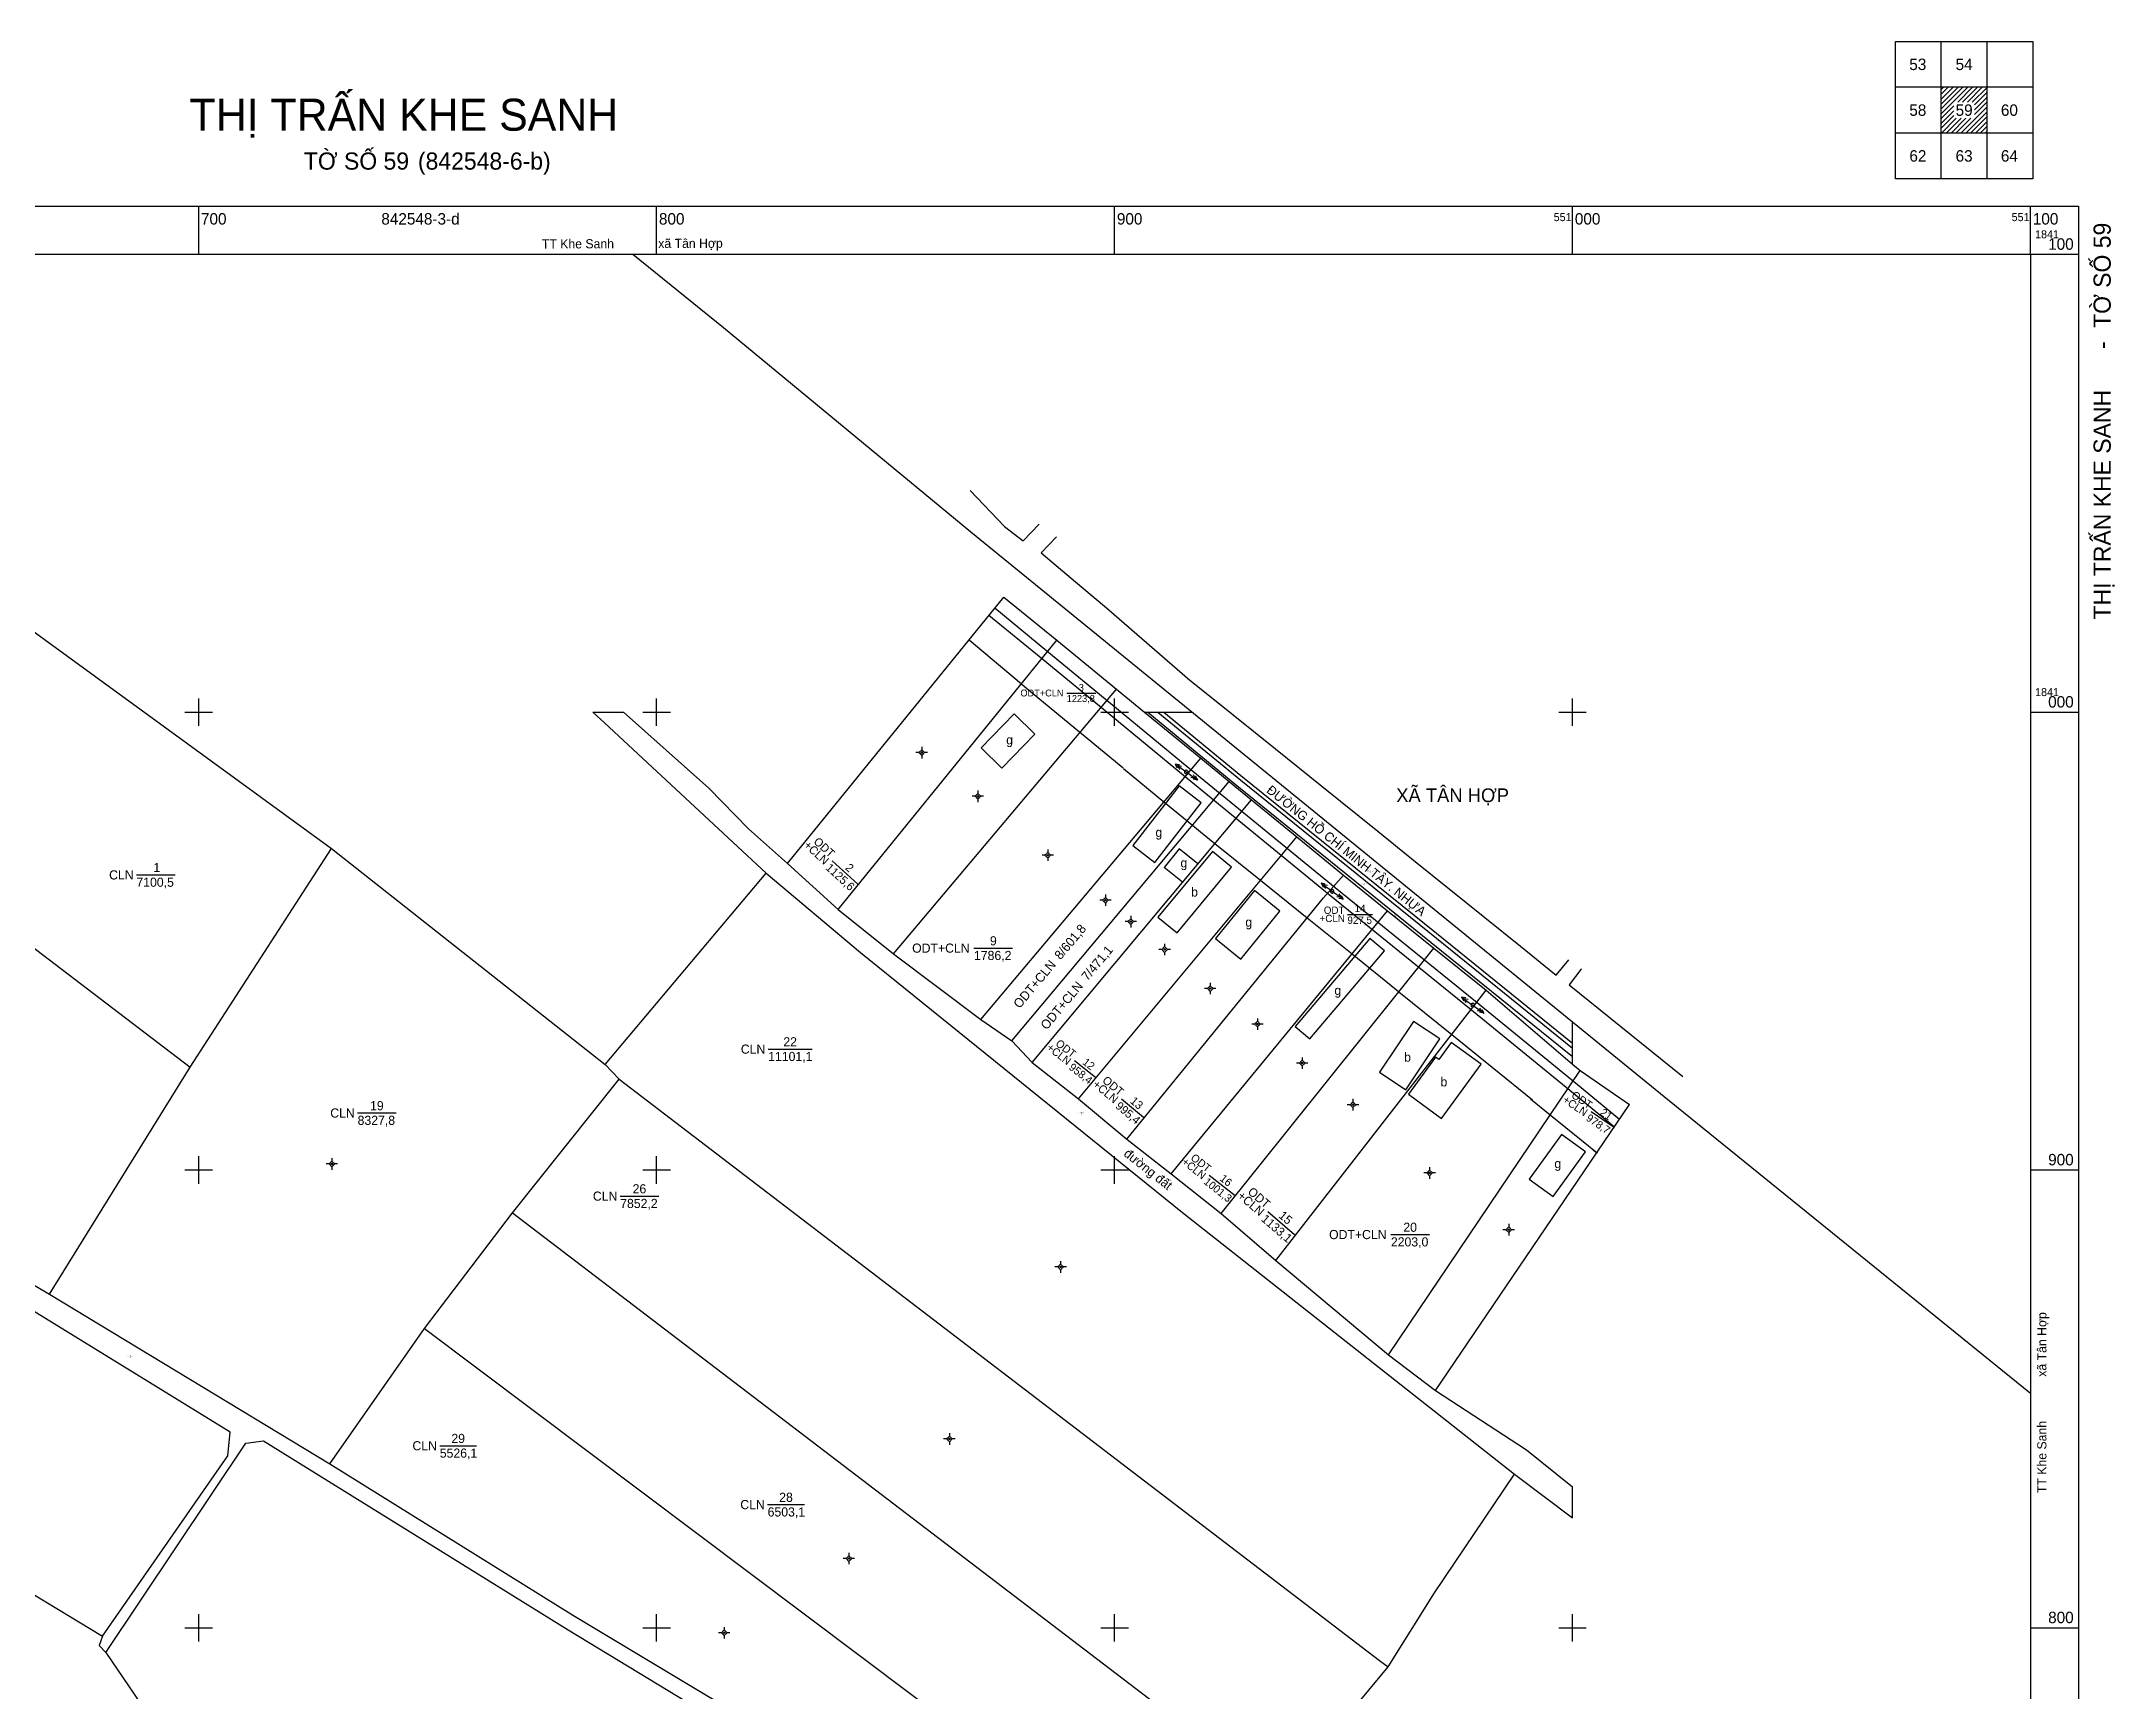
# Model space of a CAD drawing. Extents: x 550390 to 551118, y 1840259 to 1841146.
# Drawn here: x 550665.7 to 551118.3, y 1840785.8 to 1841146.5 of the extents above; entities that cross this region are included whole.
import ezdxf

# ---------------------------------------------------------------- set-up
doc = ezdxf.new("R2010")
doc.units = 0
for name, color, linetype in [('Level 10', 7, 'Continuous'), ('Level 11', 7, 'Continuous'), ('Level 13', 7, 'Continuous'), ('Level 14', 7, 'Continuous'), ('Level 15', 7, 'Continuous'), ('Level 16', 7, 'Continuous'), ('Level 2', 7, 'Continuous'), ('Level 22', 7, 'Continuous'), ('Level 23', 7, 'Continuous'), ('Level 24', 7, 'Continuous'), ('Level 28', 7, 'Continuous'), ('Level 31', 7, 'Continuous'), ('Level 4', 7, 'Continuous'), ('Level 46', 7, 'Continuous'), ('Level 48', 7, 'Continuous'), ('Level 50', 7, 'Continuous'), ('Level 55', 7, 'Continuous'), ('Level 63', 7, 'Continuous')]:
    doc.layers.add(name, color=color, linetype=linetype)

msp = doc.modelspace()

# ---------------------------------------------------------------- linework, layer by layer
at = {"layer": 'Level 10'}
for p, q in [((550624.3, 1841046.47), (550729.03, 1840970.24)), ((550828.59, 1840966.93), (550875.8, 1841025.12)), ((550839.65, 1840956.87), (550887.4, 1841015.69)), ((550851.71, 1840947.18), (550900.45, 1841005)), ((550597.09, 1840999.56), (550698.14, 1840922.43)), ((550870.8, 1840932.86), (550918.81, 1840989.95)), ((550877.57, 1840928.23), (550925.04, 1840984.85)), ((550881.97, 1840923.49), (550929.88, 1840980.88)), ((550892.12, 1840915.56), (550939.79, 1840972.75)), ((550698.14, 1840922.43), (550729.03, 1840970.24)), ((550729.03, 1840970.24), (550788.73, 1840923.04)), ((550788.73, 1840923.04), (550823.88, 1840964.85)), ((550912.34, 1840899.12), (550959.61, 1840956.63)), ((550923.24, 1840890.46), (550969.73, 1840948.47)), ((550935.18, 1840880.2), (550981.13, 1840939.26)), ((550667.44, 1840872.9), (550698.14, 1840922.43)), ((550788.73, 1840923.04), (550791.8, 1840919.8)), ((550959.78, 1840859.63), (551001.64, 1840921.71)), ((550768.5, 1840890.62), (550791.8, 1840919.8)), ((550970.06, 1840851.81), (551012.47, 1840914.27)), ((550749.33, 1840865.35), (550768.5, 1840890.62)), ((550768.5, 1840890.62), (550936, 1840762.83)), ((550728.6, 1840835.78), (550749.33, 1840865.35)), ((550749.33, 1840865.35), (550916.76, 1840739.52)), ((550679.72, 1840794.62), (550725.88, 1840726.84)), ((550936, 1840762.83), (550959.76, 1840791.46))]:
    msp.add_line(p, q, dxfattribs=at)
for points in [[(550902.67, 1840906.73), (550945.61, 1840959.41), (550949.96, 1840964.42)], [(550791.8, 1840919.8), (550957.82, 1840792.83), (550959.76, 1840791.46)], [(550959.76, 1840791.46), (550969.87, 1840807.6), (550987.34, 1840833.57)], [(550583.84, 1840797.71), (550593.26, 1840826.69), (550616.78, 1840810.53), (550628.95, 1840827.76), (550634.23, 1840825.22), (550678.97, 1840798.16)]]:
    msp.add_lwpolyline(points, dxfattribs=at)
at = {"layer": 'Level 11'}
for p, q in [((550857.25, 1840991.15), (550856.63, 1840991.15)), ((550857.88, 1840991.78), (550857.25, 1840991.15)), ((550857.25, 1840991.15), (550857.88, 1840990.53)), ((550857.88, 1840992.4), (550857.88, 1840991.78)), ((550858.5, 1840991.15), (550857.88, 1840991.78)), ((550857.88, 1840990.53), (550858.5, 1840991.15)), ((550857.88, 1840990.53), (550857.88, 1840989.9)), ((550859.13, 1840991.15), (550858.5, 1840991.15)), ((550869.52, 1840981.61), (550868.9, 1840981.61)), ((550870.15, 1840982.23), (550869.52, 1840981.61)), ((550869.52, 1840981.61), (550870.15, 1840980.98)), ((550870.15, 1840982.86), (550870.15, 1840982.23)), ((550870.77, 1840981.61), (550870.15, 1840982.23)), ((550870.15, 1840980.98), (550870.77, 1840981.61)), ((550870.15, 1840980.98), (550870.15, 1840980.36)), ((550871.4, 1840981.61), (550870.77, 1840981.61)), ((550884.78, 1840968.75), (550884.16, 1840968.75)), ((550885.41, 1840969.37), (550884.78, 1840968.75)), ((550884.78, 1840968.75), (550885.41, 1840968.12)), ((550885.41, 1840970), (550885.41, 1840969.37)), ((550886.03, 1840968.75), (550885.41, 1840969.37)), ((550885.41, 1840968.12), (550886.03, 1840968.75)), ((550885.41, 1840968.12), (550885.41, 1840967.5)), ((550886.66, 1840968.75), (550886.03, 1840968.75)), ((550897.37, 1840958.91), (550896.75, 1840958.91)), ((550898, 1840959.54), (550897.37, 1840958.91)), ((550897.37, 1840958.91), (550898, 1840958.29)), ((550898, 1840960.16), (550898, 1840959.54)), ((550898.62, 1840958.91), (550898, 1840959.54)), ((550898, 1840958.29), (550898.62, 1840958.91)), ((550898, 1840958.29), (550898, 1840957.66)), ((550899.25, 1840958.91), (550898.62, 1840958.91)), ((550902.9, 1840954.24), (550902.27, 1840954.24)), ((550903.52, 1840954.87), (550902.9, 1840954.24)), ((550902.9, 1840954.24), (550903.52, 1840953.62)), ((550903.52, 1840955.49), (550903.52, 1840954.87)), ((550904.15, 1840954.24), (550903.52, 1840954.87)), ((550903.52, 1840953.62), (550904.15, 1840954.24)), ((550903.52, 1840953.62), (550903.52, 1840952.99)), ((550904.77, 1840954.24), (550904.15, 1840954.24)), ((550910.29, 1840948.15), (550909.67, 1840948.15)), ((550910.92, 1840948.78), (550910.29, 1840948.15)), ((550910.29, 1840948.15), (550910.92, 1840947.53)), ((550910.92, 1840949.4), (550910.92, 1840948.78)), ((550911.54, 1840948.15), (550910.92, 1840948.78)), ((550910.92, 1840947.53), (550911.54, 1840948.15)), ((550912.17, 1840948.15), (550911.54, 1840948.15)), ((550910.92, 1840947.53), (550910.92, 1840946.9)), ((550920.25, 1840939.62), (550919.62, 1840939.62)), ((550920.87, 1840940.24), (550920.25, 1840939.62)), ((550920.25, 1840939.62), (550920.87, 1840938.99)), ((550920.87, 1840940.87), (550920.87, 1840940.24)), ((550921.5, 1840939.62), (550920.87, 1840940.24)), ((550920.87, 1840938.99), (550921.5, 1840939.62)), ((550920.87, 1840938.99), (550920.87, 1840938.37)), ((550922.12, 1840939.62), (550921.5, 1840939.62)), ((550930.56, 1840931.85), (550929.94, 1840931.85)), ((550931.19, 1840932.48), (550930.56, 1840931.85)), ((550930.56, 1840931.85), (550931.19, 1840931.23)), ((550931.19, 1840933.1), (550931.19, 1840932.48)), ((550931.81, 1840931.85), (550931.19, 1840932.48)), ((550931.19, 1840931.23), (550931.81, 1840931.85)), ((550931.19, 1840931.23), (550931.19, 1840930.6)), ((550932.44, 1840931.85), (550931.81, 1840931.85)), ((550940.34, 1840923.34), (550939.71, 1840923.34)), ((550940.96, 1840923.97), (550940.34, 1840923.34)), ((550940.34, 1840923.34), (550940.96, 1840922.72)), ((550940.96, 1840924.59), (550940.96, 1840923.97)), ((550941.59, 1840923.34), (550940.96, 1840923.97)), ((550940.96, 1840922.72), (550941.59, 1840923.34)), ((550940.96, 1840922.72), (550940.96, 1840922.09)), ((550942.21, 1840923.34), (550941.59, 1840923.34)), ((550951.43, 1840914.25), (550950.8, 1840914.25)), ((550952.05, 1840914.87), (550951.43, 1840914.25)), ((550951.43, 1840914.25), (550952.05, 1840913.62)), ((550952.05, 1840915.5), (550952.05, 1840914.87)), ((550952.68, 1840914.25), (550952.05, 1840914.87)), ((550952.05, 1840913.62), (550952.68, 1840914.25)), ((550952.05, 1840913.62), (550952.05, 1840913)), ((550953.3, 1840914.25), (550952.68, 1840914.25)), ((550729.08, 1840902.55), (550729.08, 1840901.93)), ((550728.46, 1840901.3), (550727.83, 1840901.3)), ((550729.08, 1840901.93), (550728.46, 1840901.3)), ((550728.46, 1840901.3), (550729.08, 1840900.68)), ((550729.71, 1840901.3), (550729.08, 1840901.93)), ((550729.08, 1840900.68), (550729.71, 1840901.3)), ((550729.08, 1840900.68), (550729.08, 1840900.05)), ((550730.33, 1840901.3), (550729.71, 1840901.3)), ((550968.17, 1840899.34), (550967.54, 1840899.34)), ((550968.79, 1840899.96), (550968.17, 1840899.34)), ((550968.17, 1840899.34), (550968.79, 1840898.71)), ((550968.79, 1840900.59), (550968.79, 1840899.96)), ((550969.42, 1840899.34), (550968.79, 1840899.96)), ((550968.79, 1840898.71), (550969.42, 1840899.34)), ((550968.79, 1840898.71), (550968.79, 1840898.09)), ((550970.04, 1840899.34), (550969.42, 1840899.34)), ((550985.44, 1840886.95), (550984.81, 1840886.95)), ((550986.06, 1840887.57), (550985.44, 1840886.95)), ((550985.44, 1840886.95), (550986.06, 1840886.32)), ((550986.06, 1840888.2), (550986.06, 1840887.57)), ((550986.69, 1840886.95), (550986.06, 1840887.57)), ((550986.06, 1840886.32), (550986.69, 1840886.95)), ((550986.06, 1840886.32), (550986.06, 1840885.7)), ((550987.31, 1840886.95), (550986.69, 1840886.95)), ((550888.22, 1840880.06), (550888.22, 1840879.44)), ((550887.6, 1840878.81), (550886.97, 1840878.81)), ((550888.22, 1840879.44), (550887.6, 1840878.81)), ((550887.6, 1840878.81), (550888.22, 1840878.19)), ((550888.85, 1840878.81), (550888.22, 1840879.44)), ((550888.22, 1840878.19), (550888.85, 1840878.81)), ((550888.22, 1840878.19), (550888.22, 1840877.56)), ((550889.47, 1840878.81), (550888.85, 1840878.81)), ((550863.29, 1840841.24), (550862.67, 1840841.24)), ((550863.92, 1840841.86), (550863.29, 1840841.24)), ((550863.29, 1840841.24), (550863.92, 1840840.61)), ((550863.92, 1840842.49), (550863.92, 1840841.86)), ((550864.54, 1840841.24), (550863.92, 1840841.86)), ((550863.92, 1840840.61), (550864.54, 1840841.24)), ((550863.92, 1840840.61), (550863.92, 1840839.99)), ((550865.17, 1840841.24), (550864.54, 1840841.24)), ((550841.35, 1840815.11), (550840.72, 1840815.11)), ((550841.97, 1840815.74), (550841.35, 1840815.11)), ((550841.35, 1840815.11), (550841.97, 1840814.49)), ((550841.97, 1840816.36), (550841.97, 1840815.74)), ((550842.6, 1840815.11), (550841.97, 1840815.74)), ((550841.97, 1840814.49), (550842.6, 1840815.11)), ((550841.97, 1840814.49), (550841.97, 1840813.86)), ((550843.22, 1840815.11), (550842.6, 1840815.11)), ((550814.14, 1840798.9), (550813.51, 1840798.9)), ((550814.76, 1840799.53), (550814.14, 1840798.9)), ((550814.14, 1840798.9), (550814.76, 1840798.28)), ((550814.76, 1840800.15), (550814.76, 1840799.53)), ((550815.39, 1840798.9), (550814.76, 1840799.53)), ((550814.76, 1840798.28), (550815.39, 1840798.9)), ((550816.01, 1840798.9), (550815.39, 1840798.9)), ((550814.76, 1840798.28), (550814.76, 1840797.65))]:
    msp.add_line(p, q, dxfattribs=at)
for centre in [(550857.88, 1840991.15), (550870.15, 1840981.61), (550885.41, 1840968.75), (550898, 1840958.91), (550903.52, 1840954.24), (550910.92, 1840948.15), (550920.87, 1840939.62), (550931.19, 1840931.85), (550940.96, 1840923.34), (550952.05, 1840914.25), (550729.08, 1840901.3), (550968.79, 1840899.34), (550986.06, 1840886.95), (550888.22, 1840878.81), (550863.91, 1840841.24), (550841.97, 1840815.11), (550814.76, 1840798.9)]:
    msp.add_circle(centre, 0.15, dxfattribs=at)
at = {"layer": 'Level 13'}
for p, q in [((550889.55, 1841004.18), (550895.87, 1841004.18)), ((550838.33, 1840967.53), (550843.95, 1840962.42)), ((550686.4, 1840964.45), (550694.84, 1840964.45)), ((550950.84, 1840955.83), (550956.35, 1840955.83)), ((550869.29, 1840948.45), (550877.7, 1840948.45)), ((550824.34, 1840926.39), (550833.93, 1840926.39)), ((550891.22, 1840923.88), (550895.82, 1840920.28)), ((550734.69, 1840912.44), (550743.12, 1840912.44)), ((550901.54, 1840915.5), (550906.28, 1840911.53)), ((551004.03, 1840912.79), (551008.85, 1840909.48)), ((550920.68, 1840898.88), (550926.29, 1840894.42)), ((550792.04, 1840894.28), (550800.45, 1840894.28)), ((550933.47, 1840890.9), (550939.26, 1840885.92)), ((550960.32, 1840885.89), (550968.74, 1840885.89)), ((550752.64, 1840839.75), (550760.68, 1840839.75)), ((550824.23, 1840826.9), (550832.27, 1840826.9))]:
    msp.add_line(p, q, dxfattribs=at)
at = {"layer": 'Level 14'}
for p, q in [((550914.1, 1840983.93), (550903.97, 1840970.9)), ((550918.91, 1840980.19), (550914.1, 1840983.93)), ((550908.78, 1840967.16), (550918.91, 1840980.19)), ((550903.97, 1840970.9), (550908.78, 1840967.16)), ((550914.11, 1840970.12), (550910.81, 1840966.1)), ((550914.83, 1840962.85), (550910.81, 1840966.1)), ((550918.16, 1840966.84), (550914.11, 1840970.12)), ((550973.52, 1840927.85), (550970.78, 1840924.09)), ((550980.06, 1840923.09), (550973.52, 1840927.85)), ((550970.07, 1840924.61), (550964.17, 1840916.55)), ((550970.78, 1840924.09), (550970.07, 1840924.61)), ((550971.4, 1840911.26), (550980.06, 1840923.09)), ((550964.17, 1840916.55), (550971.4, 1840911.26))]:
    msp.add_line(p, q, dxfattribs=at)
for points in [[(550870.84, 1840992.21), (550878.05, 1840999.6), (550882.6, 1840995.17), (550875.39, 1840987.78)], [(550913.64, 1840951.78), (550925.54, 1840966.14), (550921.37, 1840969.59), (550909.47, 1840955.23)], [(550927.55, 1840946.05), (550936.08, 1840956.55), (550930.53, 1840961.06), (550922, 1840950.56)], [(550942.65, 1840928.61), (550958.93, 1840947.83), (550955.71, 1840950.55), (550939.43, 1840931.33)], [(550963.57, 1840917.52), (550971.01, 1840928.64), (550965.3, 1840932.46), (550957.86, 1840921.34)], [(550995.73, 1840894.21), (551002.81, 1840903.95), (550997.57, 1840907.76), (550990.49, 1840898.02)]]:
    msp.add_lwpolyline(points, close=True, dxfattribs=at)
at = {"layer": 'Level 22'}
msp.add_lwpolyline([(550910.75, 1841000), (550927.56, 1840986.18), (550970.32, 1840951.71), (551000, 1840927.69)], dxfattribs=at)
at = {"layer": 'Level 23'}
for p, q in [((550875.8, 1841025.12), (550887.4, 1841015.69)), ((550887.4, 1841015.69), (550900.45, 1841005)), ((550918.81, 1840989.95), (550925.04, 1840984.85)), ((550925.04, 1840984.85), (550929.88, 1840980.88)), ((550929.88, 1840980.88), (550939.79, 1840972.75)), ((550939.79, 1840972.75), (550949.96, 1840964.42)), ((550828.59, 1840966.93), (550839.65, 1840956.87)), ((550949.96, 1840964.42), (550959.61, 1840956.63)), ((550839.65, 1840956.87), (550851.71, 1840947.18)), ((550959.61, 1840956.63), (550969.73, 1840948.47)), ((550969.73, 1840948.47), (550981.13, 1840939.26)), ((550851.71, 1840947.18), (550870.8, 1840932.86)), ((550870.8, 1840932.86), (550877.57, 1840928.23)), ((550877.57, 1840928.23), (550881.97, 1840923.49)), ((550881.97, 1840923.49), (550892.12, 1840915.56)), ((551001.64, 1840921.71), (551012.47, 1840914.27)), ((550892.12, 1840915.56), (550902.67, 1840906.73)), ((550902.67, 1840906.73), (550912.34, 1840899.12)), ((550912.34, 1840899.12), (550923.24, 1840890.46)), ((550923.24, 1840890.46), (550935.18, 1840880.2)), ((550935.18, 1840880.2), (550959.78, 1840859.63)), ((550667.44, 1840872.9), (550728.6, 1840835.78)), ((550959.78, 1840859.63), (550970.06, 1840851.81)), ((550987.34, 1840833.57), (551000, 1840824.01))]:
    msp.add_line(p, q, dxfattribs=at)
for points in [[(550868.47, 1841048.43), (550875.99, 1841040.53), (550880.01, 1841037.43), (550883.5, 1841041.03)], [(550887.32, 1841038.28), (550883.99, 1841034.82), (550892.87, 1841027.31), (550898.22, 1841022.79), (550916.43, 1841007), (550921.11, 1841003.24), (550935.15, 1840991.98), (550945.27, 1840983.82), (550957.49, 1840973.97), (550965.28, 1840967.69), (550973.07, 1840961.41), (550980.86, 1840955.13), (550988.65, 1840948.85), (550996.44, 1840942.57), (550999.2, 1840945.9)], [(550900.45, 1841005), (550906.54, 1841000), (550918.81, 1840989.95)], [(550597.09, 1840999.56), (550573.17, 1840956.39), (550566.29, 1840935.73), (550568.63, 1840926.99), (550581.02, 1840919.04), (550623.58, 1840898.57), (550667.44, 1840872.9)], [(550786.04, 1841000), (550788.59, 1840997.69), (550823.88, 1840964.85)], [(550792.79, 1841000), (550811.36, 1840983.37), (550820.09, 1840974.54), (550828.59, 1840966.93)], [(550823.88, 1840964.85), (550844.52, 1840947.5), (550914.85, 1840890.69), (550987.34, 1840833.57)], [(550678.97, 1840798.16), (550706.39, 1840837.52), (550706.9, 1840842.7), (550624.87, 1840893.17), (550579.35, 1840915.3), (550566.45, 1840922.53), (550560.73, 1840932.48), (550552.75, 1840947)], [(551001.92, 1840943.9), (551001.84, 1840943.79), (550999.23, 1840940.4), (551024.08, 1840920.39)], [(550981.13, 1840939.26), (551000, 1840923.11), (551001.64, 1840921.71)], [(550970.06, 1840851.81), (550989.95, 1840838.88), (551000, 1840830.79)], [(550679.72, 1840794.62), (550710.26, 1840840.31), (550714.13, 1840840.8), (550780.66, 1840799.54), (550839.74, 1840763.75)], [(550728.6, 1840835.78), (550781.82, 1840802.7), (550841.68, 1840766.78), (550905.7, 1840725.87)], [(550678.97, 1840798.16), (550678.3, 1840796.13), (550679.72, 1840794.62)]]:
    msp.add_lwpolyline(points, dxfattribs=at)
at = {"layer": 'Level 24'}
for p, q in [((550786.04, 1841000), (550792.79, 1841000)), ((550906.54, 1841000), (550907.25, 1841000)), ((550907.25, 1841000), (550909.45, 1841000)), ((550909.45, 1841000), (550916.95, 1841000)), ((551000, 1840926.62), (551000, 1840932.34)), ((551000, 1840924.76), (551000, 1840926.62)), ((551000, 1840923.11), (551000, 1840924.76)), ((551000, 1840824.01), (551000, 1840830.79))]:
    msp.add_line(p, q, dxfattribs=at)
at = {"layer": 'Level 31'}
for points in [[(550907.25, 1841000), (550926.68, 1840983.97), (550969.12, 1840949.68), (551000, 1840924.76)], [(550909.45, 1841000), (550927.56, 1840985.11), (550970.32, 1840950.64), (551000, 1840926.62)]]:
    msp.add_lwpolyline(points, dxfattribs=at)
at = {"layer": 'Level 46'}
msp.add_lwpolyline([(550794.81, 1841100), (550814.61, 1841084.02), (550868.57, 1841039.41), (551000, 1840932.34), (551021.2, 1840915.07), (551100, 1840851.27)], dxfattribs=at)
at = {"layer": 'Level 50'}
for p, q in [((550901.91, 1840987.7), (550910.78, 1840980.41)), ((550910.78, 1840980.41), (550917.02, 1840975.28)), ((550921.9, 1840971.32), (550931.89, 1840963.27)), ((550931.89, 1840963.27), (550942.07, 1840955.06)), ((550942.07, 1840955.06), (550951.84, 1840947.18)), ((550962.08, 1840938.92), (550973.61, 1840929.59)), ((550973.61, 1840929.59), (550991.22, 1840915.34)), ((550990.8, 1840915.53), (550995.12, 1840912.04)), ((550995.12, 1840912.04), (551005.34, 1840903.77)), ((551004.47, 1840904.39), (551005.3, 1840903.71)), ((551005.34, 1840903.77), (551005.42, 1840903.7))]:
    msp.add_line(p, q, dxfattribs=at)
for points in [[(550899.16, 1840999.23), (550883.96, 1841011.79), (550872.56, 1841021.13)], [(550900.44, 1841000.77), (550885.23, 1841013.33), (550873.82, 1841022.68)], [(550868.23, 1841015.79), (550879.68, 1841006.18)], [(550879.68, 1841006.18), (550880.77, 1841005.26), (550901.88, 1840987.8)], [(550999.37, 1840917.37), (550977.57, 1840935.22), (550946.87, 1840960.1), (550915.01, 1840986.14), (550899.17, 1840999.23)], [(551000.64, 1840918.92), (550978.83, 1840936.77), (550948.13, 1840961.65), (550916.28, 1840987.69), (550900.44, 1841000.77)], [(550917.02, 1840975.28), (550918.76, 1840973.85), (550921.9, 1840971.32)], [(550951.84, 1840947.18), (550961.55, 1840939.35), (550962.08, 1840938.92)], [(551009.14, 1840909.37), (550999.37, 1840917.38)], [(551010.27, 1840911.03), (551000.63, 1840918.92)]]:
    msp.add_lwpolyline(points, dxfattribs=at)
at = {"layer": 'Level 55'}
for p, q in [((550913.22, 1840988.67), (550913.71, 1840988.31)), ((550914.15, 1840988.5), (550913.22, 1840988.67)), ((550913.22, 1840988.67), (550913.68, 1840987.84)), ((550913.71, 1840988.31), (550915.33, 1840987.15)), ((550914.64, 1840988.14), (550913.71, 1840988.31)), ((550913.71, 1840988.31), (550914.17, 1840987.5)), ((550915.33, 1840987.15), (550915.97, 1840986.69)), ((550915.97, 1840986.69), (550916.03, 1840986.65)), ((550916.03, 1840986.65), (550917.59, 1840985.53)), ((550917.59, 1840985.53), (550916.65, 1840985.71)), ((550917.12, 1840986.35), (550917.59, 1840985.53)), ((550918.08, 1840985.17), (550917.14, 1840985.35)), ((550917.59, 1840985.53), (550918.08, 1840985.17)), ((550917.61, 1840986), (550918.08, 1840985.17)), ((550945.07, 1840962.63), (550945.56, 1840962.27)), ((550946, 1840962.46), (550945.07, 1840962.63)), ((550945.07, 1840962.63), (550945.53, 1840961.8)), ((550945.56, 1840962.27), (550947.12, 1840961.15)), ((550946.49, 1840962.1), (550945.56, 1840962.27)), ((550945.56, 1840962.27), (550946.02, 1840961.46)), ((550947.12, 1840961.15), (550947.18, 1840961.11)), ((550947.18, 1840961.11), (550947.83, 1840960.65)), ((550947.83, 1840960.65), (550949.44, 1840959.49)), ((550949.44, 1840959.49), (550948.5, 1840959.67)), ((550948.97, 1840960.31), (550949.44, 1840959.49)), ((550949.93, 1840959.13), (550948.99, 1840959.31)), ((550949.44, 1840959.49), (550949.93, 1840959.13)), ((550949.46, 1840959.96), (550949.93, 1840959.13)), ((550975.77, 1840937.75), (550976.26, 1840937.39)), ((550976.7, 1840937.58), (550975.77, 1840937.75)), ((550975.77, 1840937.75), (550976.23, 1840936.92)), ((550976.26, 1840937.39), (550977.88, 1840936.23)), ((550977.19, 1840937.22), (550976.26, 1840937.39)), ((550976.26, 1840937.39), (550976.72, 1840936.58)), ((550977.88, 1840936.23), (550978.45, 1840935.82)), ((550978.45, 1840935.82), (550978.53, 1840935.77)), ((550978.53, 1840935.77), (550980.14, 1840934.61)), ((550980.14, 1840934.61), (550979.2, 1840934.79)), ((550979.67, 1840935.43), (550980.14, 1840934.61)), ((550980.63, 1840934.25), (550979.69, 1840934.43)), ((550980.14, 1840934.61), (550980.63, 1840934.25)), ((550980.16, 1840935.08), (550980.63, 1840934.25))]:
    msp.add_line(p, q, dxfattribs=at)
for points in [[(550915.33, 1840987.15), (550915.28, 1840987.06), (550915.25, 1840986.99), (550915.26, 1840986.83), (550915.33, 1840986.68), (550915.45, 1840986.58), (550915.6, 1840986.52), (550915.75, 1840986.53), (550915.9, 1840986.61), (550915.97, 1840986.69)], [(550915.97, 1840986.69), (550916.04, 1840986.83), (550916.04, 1840986.99), (550915.99, 1840987.14), (550915.87, 1840987.25), (550915.73, 1840987.31), (550915.57, 1840987.31), (550915.42, 1840987.25), (550915.33, 1840987.15)], [(550947.83, 1840960.65), (550947.89, 1840960.79), (550947.89, 1840960.95), (550947.83, 1840961.1), (550947.72, 1840961.21), (550947.58, 1840961.27), (550947.42, 1840961.27), (550947.27, 1840961.21), (550947.18, 1840961.11)], [(550947.18, 1840961.11), (550947.13, 1840961.02), (550947.11, 1840960.95), (550947.11, 1840960.79), (550947.18, 1840960.64), (550947.3, 1840960.54), (550947.45, 1840960.48), (550947.61, 1840960.49), (550947.75, 1840960.57), (550947.83, 1840960.65)], [(550977.88, 1840936.23), (550977.83, 1840936.14), (550977.8, 1840935.99), (550977.84, 1840935.83), (550977.88, 1840935.76), (550978, 1840935.66), (550978.07, 1840935.62), (550978.15, 1840935.6), (550978.29, 1840935.61)], [(550978.6, 1840936.01), (550978.57, 1840936.15), (550978.53, 1840936.22), (550978.42, 1840936.33), (550978.35, 1840936.37), (550978.2, 1840936.4), (550978.12, 1840936.39), (550977.97, 1840936.33), (550977.88, 1840936.23)], [(550978.29, 1840935.61), (550978.45, 1840935.69), (550978.53, 1840935.77)], [(550978.53, 1840935.77), (550978.59, 1840935.91), (550978.6, 1840936.01)]]:
    msp.add_lwpolyline(points, dxfattribs=at)
at = {"layer": 'Level 63'}
for p, q in [((551080.5, 1841136.01), (551080.99, 1841136.5)), ((551080.5, 1841134.95), (551082.05, 1841136.5)), ((551080.5, 1841133.89), (551083.11, 1841136.5)), ((551080.5, 1841132.83), (551084.17, 1841136.5)), ((551080.5, 1841131.77), (551085.23, 1841136.5)), ((551080.5, 1841130.71), (551086.29, 1841136.5)), ((551084.1, 1841133.25), (551087.35, 1841136.5)), ((551085.16, 1841133.25), (551088.41, 1841136.5)), ((551086.22, 1841133.25), (551089.47, 1841136.5)), ((551087.28, 1841133.25), (551090.5, 1841136.47)), ((551087.75, 1841132.65), (551090.5, 1841135.4)), ((551087.75, 1841131.59), (551090.5, 1841134.34)), ((551087.75, 1841130.53), (551090.5, 1841133.28)), ((551080.5, 1841129.65), (551083.26, 1841132.41)), ((551080.5, 1841128.59), (551083.26, 1841131.35)), ((551080.5, 1841127.53), (551083.26, 1841130.29)), ((551080.53, 1841126.5), (551083.78, 1841129.75)), ((551081.6, 1841126.5), (551084.85, 1841129.75)), ((551082.66, 1841126.5), (551085.91, 1841129.75)), ((551083.72, 1841126.5), (551086.97, 1841129.75)), ((551084.78, 1841126.5), (551090.5, 1841132.22)), ((551085.84, 1841126.5), (551090.5, 1841131.16)), ((551086.9, 1841126.5), (551090.5, 1841130.1)), ((551087.96, 1841126.5), (551090.5, 1841129.04)), ((551089.02, 1841126.5), (551090.5, 1841127.98)), ((551090.08, 1841126.5), (551090.5, 1841126.92))]:
    msp.add_line(p, q, dxfattribs=at)
for points in [[(551100.5, 1841116.5), (551070.5, 1841116.5), (551070.5, 1841146.5), (551100.5, 1841146.5)], [(550389.5, 1841110.5), (551110.5, 1841110.5), (551110.5, 1840389.5), (550389.5, 1840389.5)], [(550400, 1841100), (551100, 1841100), (551100, 1840400), (550400, 1840400)]]:
    msp.add_lwpolyline(points, close=True, dxfattribs=at)
for points in [[(551080.5, 1841116.5), (551080.5, 1841146.5)], [(551090.5, 1841116.5), (551090.5, 1841146.5)], [(551100.5, 1841136.5), (551070.5, 1841136.5)], [(551100.5, 1841126.5), (551070.5, 1841126.5)], [(550700, 1841100), (550700, 1841110.5)], [(550800, 1841100), (550800, 1841110.5)], [(550900, 1841100), (550900, 1841110.5)], [(551000, 1841100), (551000, 1841110.5)], [(551100, 1841100), (551100, 1841110.5)], [(551100, 1841100), (551110.5, 1841100)], [(550700, 1840997), (550700, 1841003)], [(550800, 1840997), (550800, 1841003)], [(550900, 1840997), (550900, 1841003)], [(551000, 1840997), (551000, 1841003)], [(550697, 1841000), (550703, 1841000)], [(550797, 1841000), (550803, 1841000)], [(550897, 1841000), (550903, 1841000)], [(550997, 1841000), (551003, 1841000)], [(551100, 1841000), (551110.5, 1841000)], [(550700, 1840897), (550700, 1840903)], [(550800, 1840897), (550800, 1840903)], [(550900, 1840897), (550900, 1840903)], [(550697, 1840900), (550703, 1840900)], [(550797, 1840900), (550803, 1840900)], [(550897, 1840900), (550903, 1840900)], [(551100, 1840900), (551110.5, 1840900)], [(550700, 1840797), (550700, 1840803)], [(550800, 1840797), (550800, 1840803)], [(550900, 1840797), (550900, 1840803)], [(551000, 1840797), (551000, 1840803)], [(550697, 1840800), (550703, 1840800)], [(550797, 1840800), (550803, 1840800)], [(550897, 1840800), (550903, 1840800)], [(550997, 1840800), (551003, 1840800)], [(551100, 1840800), (551110.5, 1840800)]]:
    msp.add_lwpolyline(points, dxfattribs=at)

# ---------------------------------------------------------------- texts
at = {"layer": 'Level 13'}
for s, height, p in [('3', 1.5, (550892.17, 1841004.63)), ('1', 2, (550690.1, 1840965.05)), ('14', 1.6, (550952.4, 1840956.31)), ('9', 2, (550872.78, 1840949.05)), ('22', 2, (550827.66, 1840926.99)), ('19', 2, (550737.42, 1840913.04)), ('26', 2, (550794.75, 1840894.88)), ('20', 2, (550963.05, 1840886.49)), ('29', 2, (550755.17, 1840840.35)), ('28', 2, (550826.76, 1840827.5))]:
    msp.add_text(s, height=height, dxfattribs=at).set_placement(p)
for s, height, rotation, p in [('2', 1.8, 317.7108, (550841.04, 1840965.8)), ('8', 2, 49.9377, (550888.2, 1840945.78)), ('/', 2, 49.9377, (550889.13, 1840946.88)), ('7', 2, 50.1444, (550894.1, 1840941.14)), ('/', 2, 50.1444, (550895.01, 1840942.24)), ('12', 1.7, 322.0002, (550892.84, 1840923.26)), ('13', 1.8, 320.0718, (550903.23, 1840914.79)), ('21', 1.7, 325.5117, (551005.82, 1840912.18)), ('16', 1.7, 321.533, (550922.81, 1840897.84)), ('15', 1.9, 319.3276, (550935.66, 1840889.77))]:
    msp.add_text(s, height=height, rotation=rotation, dxfattribs=at).set_placement(p)
at = {"layer": 'Level 15'}
for s, p in [('ODT+CLN', (550857.53, 1840991.28)), ('Khối 1', (550857.68, 1840991.04)), ('Khối 1', (550857.68, 1840990.92)), ('Doan', (550857.71, 1840991.16)), ('Tần', (550857.76, 1840990.8)), ('2', (550857.85, 1840991.4)), ('ODT+CLN', (550869.8, 1840981.73)), ('Hương', (550869.93, 1840981.61)), ('Khối 1', (550869.95, 1840981.49)), ('Khối 1', (550869.95, 1840981.37)), ('Duẩn', (550869.98, 1840981.25)), ('3', (550870.11, 1840981.85)), ('ODT+CLN', (550885.06, 1840968.87)), ('Khối 1', (550885.21, 1840968.63)), ('Khối 1', (550885.21, 1840968.51)), ('9', (550885.37, 1840968.99)), ('UBND thị trấn quản lý', (550953.78, 1840962.51)), ('Khối 1', (550954.26, 1840962.39)), ('Khối 1', (550954.26, 1840962.27)), ('DTL', (550954.32, 1840962.63)), ('5', (550954.42, 1840962.75)), ('UBND thị trấn quản lý', (550955.21, 1840965.24)), ('Khối 1', (550955.69, 1840965.12)), ('Khối 1', (550955.69, 1840965)), ('DGT', (550955.73, 1840965.36)), ('6', (550955.85, 1840965.48)), ('ODT+CLN', (550897.65, 1840959.04)), ('Khối 1', (550897.8, 1840958.8)), ('Khối 1', (550897.8, 1840958.68)), ('8', (550897.96, 1840959.16)), ('ODT+CLN', (550903.18, 1840954.37)), ('Khối 1', (550903.33, 1840954.13)), ('Khối 1', (550903.33, 1840954.01)), ('Dung', (550903.36, 1840953.89)), ('Thái', (550903.39, 1840954.25)), ('7', (550903.48, 1840954.49)), ('UBND thị trấn quản lý', (550960.64, 1840955.6)), ('Khối 1', (550961.12, 1840955.48)), ('Khối 1', (550961.12, 1840955.36)), ('DGT', (550961.16, 1840955.72)), ('4', (550961.28, 1840955.84)), ('Trần Bình Tưởng', (550910.4, 1840948.16)), ('Trần Thị Nga', (550910.51, 1840947.8)), ('ODT+CLN', (550910.57, 1840948.28)), ('Khối 1', (550910.72, 1840948.04)), ('Khối 1', (550910.72, 1840947.92)), ('12', (550910.85, 1840948.4)), ('Nguyễn Văn Cương', (550920.28, 1840939.62)), ('Trần Thị Phương', (550920.36, 1840939.26)), ('ODT+CLN', (550920.53, 1840939.74)), ('Khối 1', (550920.68, 1840939.5)), ('Khối 1', (550920.68, 1840939.38)), ('13', (550920.8, 1840939.86)), ('Cam (Cty Đại Lộc)', (550930.62, 1840931.86)), ('ODT+CLN', (550930.84, 1840931.98)), ('Khối 1', (550930.99, 1840931.74)), ('Khối 1', (550930.99, 1840931.62)), ('14', (550931.11, 1840932.1)), ('Nguyễn Văn Một', (550940.46, 1840923.35)), ('Haòng Thị Mai', (550940.52, 1840922.99)), ('ODT+CLN', (550940.62, 1840923.47)), ('Khối 1', (550940.77, 1840923.23)), ('Khối 1', (550940.77, 1840923.11)), ('16', (550940.89, 1840923.59)), ('UBND thị trấn quản lý', (550892.11, 1840912.41)), ('Khối 1', (550892.59, 1840912.29)), ('Khối 1', (550892.59, 1840912.17)), ('DGT', (550892.63, 1840912.53)), ('17', (550892.7, 1840912.65)), ('Dương Hữu Thanh', (550951.5, 1840914.25)), ('ODT+CLN', (550951.71, 1840914.37)), ('Khối 1', (550951.86, 1840914.13)), ('Khối 1', (550951.86, 1840914.01)), ('Tằm', (550951.93, 1840913.89)), ('15', (550951.98, 1840914.49)), ('Cty cổ phần nông sản Tân Lâm', (550728.16, 1840901.31)), ('Khối 1', (550728.89, 1840901.19)), ('CLN', (550728.94, 1840901.43)), ('19', (550729.01, 1840901.55)), ('Lê Xuân Huấn', (550968.36, 1840899.34)), ('Lê Thị Hồng', (550968.41, 1840898.98)), ('ODT+CLN', (550968.45, 1840899.46)), ('Khối 1', (550968.6, 1840899.22)), ('Khối 1', (550968.6, 1840899.1)), ('20', (550968.72, 1840899.58)), ('Lê Gia Đờn', (550985.71, 1840886.95)), ('ODT+CLN', (550985.72, 1840887.07)), ('Khối 1', (550985.87, 1840886.83)), ('Khối 1', (550985.87, 1840886.71)), ('Tuyệt', (550985.9, 1840886.59)), ('21', (550986, 1840887.19)), ('Cty cổ phần nông sản Tân Lâm', (550887.3, 1840878.82)), ('Khối 1', (550888.03, 1840878.7)), ('CLN', (550888.08, 1840878.94)), ('22', (550888.16, 1840879.06)), ('UBND thị trấn quản lý', (550684.34, 1840859.22)), ('Khối 1', (550684.82, 1840859.1)), ('Khối 1', (550684.82, 1840858.98)), ('DGT', (550684.86, 1840859.34)), ('25', (550684.94, 1840859.46)), ('Cty cổ phần nông sản Tân Lâm', (550862.99, 1840841.24)), ('Khối 1', (550863.72, 1840841.12)), ('CLN', (550863.77, 1840841.36)), ('26', (550863.84, 1840841.48)), ('Cty cổ phần nông sản Tân Lâm', (550841.05, 1840815.12)), ('Khối 1', (550841.78, 1840815)), ('CLN', (550841.83, 1840815.24)), ('28', (550841.9, 1840815.36)), ('Cty cổ phần nông sản Tân Lâm', (550813.84, 1840798.91)), ('Khối 1', (550814.57, 1840798.79)), ('CLN', (550814.62, 1840799.03)), ('29', (550814.69, 1840799.15))]:
    msp.add_text(s, height=0.1, dxfattribs=at).set_placement(p)
at = {"layer": 'Level 16'}
for s, p in [('g', (550876.33, 1840992.96)), ('g', (550908.92, 1840972.76)), ('g', (550914.39, 1840966.08)), ('b', (550916.71, 1840959.71)), ('g', (550928.55, 1840953.15)), ('g', (550948, 1840938.23)), ('b', (550963.21, 1840923.65)), ('b', (550971.15, 1840918.25)), ('g', (550996.04, 1840900.4))]:
    msp.add_text(s, height=2, dxfattribs=at).set_placement(p)
at = {"layer": 'Level 2'}
for s, height, p in [('ODT+CLN', 1.5, (550879.43, 1841003.43)), ('CLN', 2, (550680.44, 1840963.45)), ('ODT', 1.6, (550945.68, 1840955.93)), ('+CLN', 1.6, (550944.76, 1840954.14)), ('ODT+CLN', 2, (550855.79, 1840947.45)), ('CLN', 2, (550818.38, 1840925.39)), ('CLN', 2, (550728.73, 1840911.44)), ('CLN', 2, (550786.08, 1840893.28)), ('ODT+CLN', 2, (550946.83, 1840884.89)), ('CLN', 2, (550746.68, 1840838.75)), ('CLN', 2, (550818.27, 1840825.9))]:
    msp.add_text(s, height=height, dxfattribs=at).set_placement(p)
for s, height, rotation, p in [('+CLN', 1.8, 317.7108, (550831.99, 1840970.72)), ('ODT', 1.8, 317.7108, (550834.12, 1840971.51)), ('ODT+CLN ', 2, 49.9377, (550879.25, 1840935.14)), ('ODT+CLN ', 2, 50.1444, (550885.18, 1840930.46)), ('+CLN', 1.7, 322.0002, (550885.02, 1840926.43)), ('ODT', 1.7, 322.0002, (550886.96, 1840927.33)), ('+CLN', 1.8, 320.0718, (550895.08, 1840918.42)), ('ODT', 1.8, 320.0718, (550897.16, 1840919.3)), ('ODT', 1.7, 325.5117, (550999.58, 1840915.97)), ('+CLN', 1.7, 325.5117, (550997.69, 1840914.96)), ('ODT', 1.7, 321.533, (550916.46, 1840902.36)), ('+CLN', 1.7, 321.533, (550914.51, 1840901.48)), ('+CLN', 1.9, 319.3276, (550926.68, 1840894.08)), ('ODT', 1.9, 319.3276, (550928.9, 1840894.98))]:
    msp.add_text(s, height=height, rotation=rotation, dxfattribs=at).set_placement(p)
at = {"layer": 'Level 28'}
for s, height, rotation, p in [('TT Khe Sanh             xã Tân Hợp', 1.9996, 0.2451, (550774.94, 1841101.26)), ('ĐƯỜNG HỒ CHÍ MINH TÂY. NHỰA', 2, 321.2096, (550933.01, 1840982.63)), ('đường đất', 2, 321.5987, (550901.83, 1840903.25)), ('TT Khe Sanh             xã Tân Hợp', 2, 89.9885, (551103.47, 1840829.42))]:
    msp.add_text(s, height=height, rotation=rotation, dxfattribs=at).set_placement(p)
at = {"layer": 'Level 4'}
for s, height, p in [('1223,8', 1.5, (550889.55, 1841002.23)), ('7100,5', 2, (550686.4, 1840961.85)), ('927,5', 1.6, (550950.84, 1840953.75)), ('1786,2', 2, (550869.29, 1840945.85)), ('11101,1', 2, (550824.35, 1840923.79)), ('8327,8', 2, (550734.7, 1840909.84)), ('7852,2', 2, (550792.04, 1840891.68)), ('2203,0', 2, (550960.33, 1840883.29)), ('5526,1', 2, (550752.64, 1840837.15)), ('6503,1', 2, (550824.24, 1840824.3))]:
    msp.add_text(s, height=height, dxfattribs=at).set_placement(p)
for s, height, rotation, p in [('1125,6', 1.8, 317.7108, (550836.76, 1840965.79)), ('601,8', 2, 49.9377, (550889.63, 1840947.48)), ('471,1', 2, 50.1444, (550895.51, 1840942.83)), ('958,4', 1.7, 322.0002, (550889.86, 1840922.13)), ('995,4', 1.8, 320.0718, (550900.04, 1840913.7)), ('978,7', 1.7, 325.5117, (551002.78, 1840910.96)), ('1001,3', 1.7, 321.533, (550919.31, 1840897.15)), ('1133,1', 1.9, 319.3276, (550931.86, 1840889.03))]:
    msp.add_text(s, height=height, rotation=rotation, dxfattribs=at).set_placement(p)
at = {"layer": 'Level 48'}
msp.add_text('XÃ TÂN HỢP', height=3, dxfattribs=at).set_placement((550961.5, 1840980.34))
at = {"layer": 'Level 63'}
for s, height, p in [('53', 2.5, (551073.53, 1841140.25)), ('54', 2.5, (551083.64, 1841140.25)), ('THỊ TRẤN KHE SANH', 7, (550698, 1841127)), ('58', 2.5, (551073.53, 1841130.25)), ('59', 2.5, (551083.64, 1841130.25)), ('60', 2.5, (551093.53, 1841130.25)), ('TỜ SỐ 59', 3.75, (550722.97, 1841118.5)), ('(842548-6-b)', 3.75, (550747.87, 1841118.5)), ('62', 2.5, (551073.55, 1841120.25)), ('63', 2.5, (551083.64, 1841120.25)), ('64', 2.5, (551093.53, 1841120.25)), ('700', 2.5, (550700.5, 1841106.5)), ('842548-3-d', 2.5, (550739.88, 1841106.5)), ('800', 2.5, (550800.5, 1841106.5)), ('900', 2.5, (550900.5, 1841106.5)), ('551', 1.75, (550995.88, 1841107.25)), ('000', 2.5, (551000.5, 1841106.5)), ('551', 1.75, (551095.88, 1841107.25)), ('100', 2.5, (551100.5, 1841106.5)), ('1841', 1.75, (551101, 1841103.5)), ('100', 2.5, (551103.85, 1841101)), ('1841', 1.75, (551101, 1841003.5)), ('000', 2.5, (551103.85, 1841001)), ('900', 2.5, (551103.85, 1840901)), ('800', 2.5, (551103.85, 1840801))]:
    msp.add_text(s, height=height, dxfattribs=at).set_placement(p)
for s, p in [('TỜ SỐ 59', (551117.52, 1841083.93)), (' - ', (551117.52, 1841077.93)), ('THỊ TRẤN KHE SANH', (551117.52, 1841020.23))]:
    msp.add_text(s, height=3.75, rotation=90, dxfattribs=at).set_placement(p)

doc.saveas('drawing.dxf')
